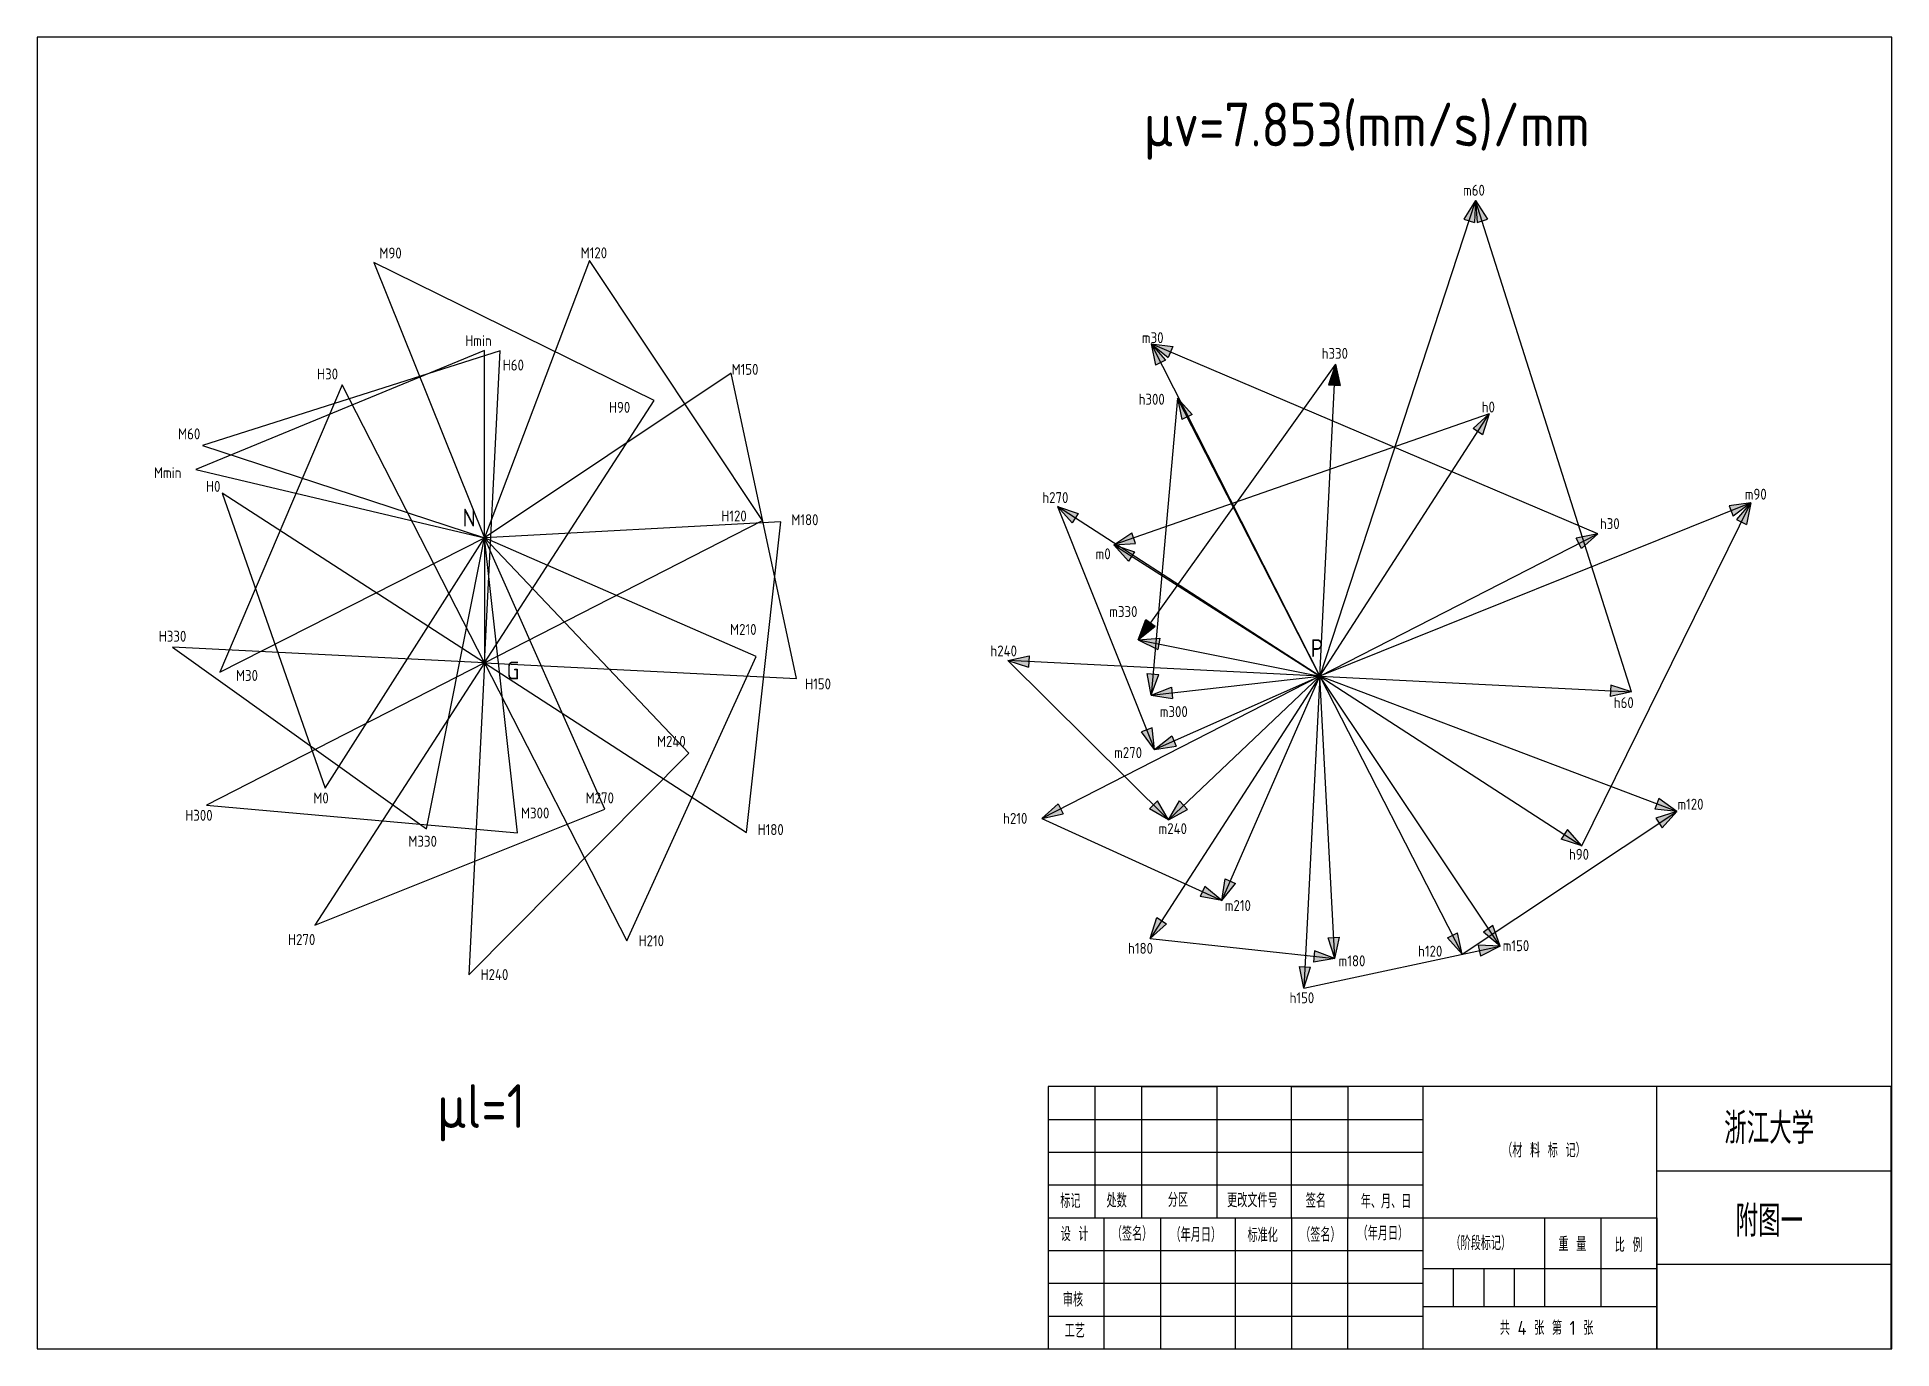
# Model space of a CAD drawing. Header units: millimetres. Extents: x 1811 to 2405, y 880 to 1300.
import ezdxf

# ---------------------------------------------------------------- set-up
doc = ezdxf.new("R2010")
doc.units = ezdxf.units.MM
doc.layers.get('0').update_dxf_attribs({"lineweight": 30})
doc.layers.add('细实线', color=7, linetype='Continuous')
doc.styles.add('GB', font='gbenor.shx', dxfattribs={"bigfont": 'gbcbig.shx'})
pattern_1 = [(0, (0, 0), (0, 6.985), [5.08, -1.905]), (90, (0, 0), (-6.985, 4e-16), [5.08, -1.905])]

msp = doc.modelspace()

# ---------------------------------------------------------------- hatches: boundary and pattern name
h = msp.add_hatch(color=256)
h.dxf.hatch_style = 1
h.paths.add_polyline_path([(2271.53, 1247.79), (2267.76, 1241.89), (2269.42, 1241.35)])
h.paths.add_polyline_path([(2271.53, 1247.79), (2269.42, 1241.35), (2271.12, 1240.8)])
h.paths.add_polyline_path([(2271.53, 1247.79), (2271.96, 1240.8), (2273.58, 1241.33)])
h.paths.add_polyline_path([(2275.9, 1179.53), (2270.68, 1174.86), (2272.23, 1173.85)])
h.paths.add_polyline_path([(2275.9, 1179.53), (2272.23, 1173.85), (2273.75, 1172.86)])
h.paths.add_polyline_path([(2305.71, 1140.13), (2303.75, 1139.73), (2304.6, 1138.05), (2306.12, 1138.83)])
h.paths.add_polyline_path([(2310.61, 1141.12), (2305.71, 1140.13), (2306.12, 1138.83)])
h.paths.add_polyline_path([(2310.61, 1141.12), (2306.12, 1138.83), (2306.57, 1137.44)])
h.paths.add_polyline_path([(2306.12, 1138.83), (2304.6, 1138.05), (2305.44, 1136.41), (2306.57, 1137.44)])
h.paths.add_polyline_path([(2359.61, 1150.99), (2352.67, 1150.12), (2353.33, 1148.46)])
h.paths.add_polyline_path([(2359.61, 1150.99), (2353.33, 1148.46), (2354, 1146.8)])
h.paths.add_polyline_path([(2359.61, 1150.99), (2355.01, 1145.71), (2356.62, 1144.92)])
h.paths.add_polyline_path([(2359.61, 1150.99), (2356.62, 1144.92), (2358.23, 1144.12)])
h.paths.add_polyline_path([(2271.53, 1247.79), (2273.58, 1241.33), (2275.32, 1241.9)])
h.paths.add_polyline_path([(2314.79, 1092.63), (2314.71, 1090.85), (2321.47, 1090.51)])
h.paths.add_polyline_path([(2321.47, 1090.51), (2314.71, 1090.85), (2314.62, 1089.06)])
h.paths.add_polyline_path([(2330.23, 1056.34), (2329.59, 1054.65), (2335.92, 1052.26)])
h.paths.add_polyline_path([(2329.59, 1054.65), (2328.95, 1052.95), (2335.92, 1052.26)])
h.paths.add_polyline_path([(2335.92, 1052.26), (2329.28, 1050.03), (2330.29, 1048.51)])
h.paths.add_polyline_path([(2335.92, 1052.26), (2330.29, 1048.51), (2331.3, 1047)])
h.paths.add_polyline_path([(2300.89, 1046.46), (2299.89, 1044.92), (2305.56, 1041.25)])
h.paths.add_polyline_path([(2299.89, 1044.92), (2298.89, 1043.36), (2305.56, 1041.25)])
h.paths.add_polyline_path([(2277.04, 1015.69), (2275.58, 1014.7), (2276.77, 1012.93), (2277.77, 1013.59)])
h.paths.add_polyline_path([(2275.58, 1014.7), (2274.02, 1013.63), (2275.68, 1012.21), (2276.77, 1012.93)])
h.paths.add_polyline_path([(2277.77, 1013.59), (2276.77, 1012.93), (2279.34, 1009.08)])
h.paths.add_polyline_path([(2276.77, 1012.93), (2275.68, 1012.21), (2279.34, 1009.08)])
h.paths.add_polyline_path([(2279.34, 1009.08), (2272.35, 1009.46), (2272.73, 1007.67)])
h.paths.add_polyline_path([(2279.34, 1009.08), (2272.73, 1007.67), (2273.11, 1005.88)])
h.paths.add_polyline_path([(2265.75, 1013.4), (2264.08, 1012.56), (2267.16, 1006.54)])
h.paths.add_polyline_path([(2264.08, 1012.56), (2262.5, 1011.77), (2267.16, 1006.54)])
h = msp.add_hatch(color=256)
h.dxf.hatch_style = 1
h.paths.add_polyline_path([(2174.51, 1201.04), (2167.57, 1201.96), (2173.78, 1199.32)])
h.paths.add_polyline_path([(2167.57, 1201.96), (2173.05, 1197.61), (2173.78, 1199.32)])
h.paths.add_polyline_path([(2167.57, 1201.96), (2170.63, 1195.93), (2172.21, 1196.73)])
h.paths.add_polyline_path([(2167.57, 1201.96), (2168.99, 1195.11), (2170.63, 1195.93)])
h.paths.add_polyline_path([(2176.88, 1183.61), (2176.02, 1184.57), (2179.11, 1178.55), (2179.38, 1178.69)])
h.paths.add_polyline_path([(2176.88, 1183.61), (2179.38, 1178.69), (2180.7, 1179.36)])
h.paths.add_polyline_path([(2176.02, 1184.57), (2177.47, 1177.72), (2179.11, 1178.55)])
h.paths.add_polyline_path([(2137.62, 1149.86), (2143.31, 1146.19), (2144.27, 1147.66)])
h.paths.add_polyline_path([(2137.62, 1149.86), (2142.3, 1144.66), (2143.31, 1146.19)])
h.paths.add_polyline_path([(2162.01, 1139.82), (2156.26, 1137.81), (2156.51, 1137.65), (2162.6, 1138.06)])
h.paths.add_polyline_path([(2162.01, 1139.82), (2161.45, 1141.46), (2156.11, 1137.91), (2156.26, 1137.81)])
h.paths.add_polyline_path([(2156.26, 1137.81), (2155.62, 1137.59), (2156.51, 1137.65)])
h.paths.add_polyline_path([(2156.11, 1137.91), (2155.62, 1137.59), (2156.26, 1137.81)])
h.paths.add_polyline_path([(2155.62, 1137.59), (2221.59, 1095.56), (2157.66, 1136.91)])
h.paths.add_polyline_path([(2155.62, 1137.59), (2160.33, 1132.41), (2161.33, 1133.95)], flags=17)
h.paths.add_polyline_path([(2157.66, 1136.91), (2161.6, 1134.36), (2162.26, 1135.37)], flags=17)
h.paths.add_polyline_path([(2157.66, 1136.91), (2155.62, 1137.59), (2161.33, 1133.95), (2161.6, 1134.36)], flags=17)
h.paths.add_polyline_path([(2161.6, 1134.36), (2161.33, 1133.95), (2170.99, 1127.8), (2171.03, 1128.26)], flags=17)
h.paths.add_polyline_path([(2171.03, 1128.26), (2170.99, 1127.8), (2175.95, 1124.63), (2176.17, 1124.93)], flags=17)
h.paths.add_polyline_path([(2176.17, 1124.93), (2175.95, 1124.63), (2221.59, 1095.56)])
h = msp.add_hatch()
h.set_pattern_fill('ANGLE', color=256)
h.set_pattern_definition(pattern_1)
h.paths.add_polyline_path([(1968.2, 1194.72), (1966.02, 1188.07), (1967.86, 1187.97)])
h.paths.add_polyline_path([(1968.2, 1194.72), (1967.86, 1187.97), (1969.68, 1187.87)])
h = msp.add_hatch()
h.set_pattern_fill('ANGLE', color=256)
h.set_pattern_definition(pattern_1)
h.paths.add_polyline_path([(1968.2, 1194.72), (1967.86, 1187.97), (1969.68, 1187.87)])
h.paths.add_polyline_path([(1968.2, 1194.72), (1966.02, 1188.07), (1967.86, 1187.97)])
h = msp.add_hatch()
h.set_pattern_fill('ANGLE', color=256)
h.set_pattern_definition(pattern_1)
h.paths.add_polyline_path([(1968.2, 1194.72), (1966.02, 1188.07), (1967.86, 1187.97)])
h.paths.add_polyline_path([(1968.2, 1194.72), (1967.86, 1187.97), (1969.68, 1187.87)])
h = msp.add_hatch(color=256)
h.dxf.hatch_style = 1
h.paths.add_polyline_path([(2226.3, 1188.68), (2228.11, 1188.59), (2226.64, 1195.43)])
h.paths.add_polyline_path([(2224.45, 1188.78), (2226.3, 1188.68), (2226.64, 1195.43)])
h = msp.add_hatch(color=256)
h.dxf.hatch_style = 1
h.paths.add_polyline_path([(2167.37, 1112.64), (2165.91, 1113.69), (2163.43, 1107.14)])
h.paths.add_polyline_path([(2168.84, 1111.58), (2167.37, 1112.64), (2163.43, 1107.14)])
h = msp.add_hatch(color=256)
h.dxf.hatch_style = 1
h.paths.add_polyline_path([(2169.19, 1107.57), (2163.43, 1107.14), (2169.05, 1106.02)])
h.paths.add_polyline_path([(2170.41, 1107.66), (2169.19, 1107.57), (2169.05, 1106.02), (2170.06, 1105.82)])
h.paths.add_polyline_path([(2170.06, 1105.82), (2169.05, 1106.02), (2168.92, 1104.5), (2169.74, 1104.1)])
h.paths.add_polyline_path([(2169.05, 1106.02), (2163.43, 1107.14), (2168.92, 1104.5)])
h.paths.add_polyline_path([(2170.04, 1096.05), (2168.18, 1096.22), (2167.59, 1089.49)])
h.paths.add_polyline_path([(2168.18, 1096.22), (2166.38, 1096.39), (2167.59, 1089.49)])
h.paths.add_polyline_path([(2174.11, 1092.03), (2167.59, 1089.49), (2174.3, 1090.25)])
h.paths.add_polyline_path([(2174.3, 1090.25), (2167.59, 1089.49), (2174.49, 1088.36)])
h.paths.add_polyline_path([(2128.56, 1102.07), (2121.72, 1100.6), (2128.47, 1100.26)])
h.paths.add_polyline_path([(2128.47, 1100.26), (2121.72, 1100.6), (2128.37, 1098.43)])
h.paths.add_polyline_path([(2174.91, 1074.84), (2174.21, 1076.45), (2168.73, 1072.09)])
h.paths.add_polyline_path([(2175.65, 1073.15), (2174.91, 1074.84), (2168.73, 1072.09)])
h.paths.add_polyline_path([(2167.93, 1079.05), (2166.22, 1078.36), (2168.73, 1072.09)])
h.paths.add_polyline_path([(2166.22, 1078.36), (2164.51, 1077.67), (2168.73, 1072.09)])
h.paths.add_polyline_path([(2178.03, 1054.21), (2176.71, 1055.58), (2173.14, 1049.56)])
h.paths.add_polyline_path([(2179.29, 1052.9), (2178.03, 1054.21), (2173.14, 1049.56)])
h.paths.add_polyline_path([(2169.68, 1055.65), (2168.35, 1054.32), (2173.14, 1049.56)])
h.paths.add_polyline_path([(2168.35, 1054.32), (2167.07, 1053.05), (2173.14, 1049.56)])
h.paths.add_polyline_path([(2137.8, 1054.65), (2132.58, 1049.99), (2138.6, 1053.07)])
h.paths.add_polyline_path([(2138.6, 1053.07), (2132.58, 1049.99), (2139.43, 1051.43)])
h.paths.add_polyline_path([(2194.65, 1029.12), (2192.91, 1029.9), (2190.21, 1023.71)])
h.paths.add_polyline_path([(2192.91, 1029.9), (2191.29, 1030.62), (2190.21, 1023.71)])
h.paths.add_polyline_path([(2184.83, 1028.18), (2184.05, 1026.52), (2190.21, 1023.71)])
h.paths.add_polyline_path([(2184.05, 1026.52), (2183.32, 1024.96), (2190.21, 1023.71)])
h.paths.add_polyline_path([(2170.95, 1017.25), (2169.42, 1018.25), (2167.29, 1011.58)])
h.paths.add_polyline_path([(2216.89, 1002.45), (2215.15, 1002.54), (2216.55, 995.68)])
h.paths.add_polyline_path([(2218.65, 1002.36), (2216.89, 1002.45), (2216.55, 995.68)])
h.paths.add_polyline_path([(2226.46, 1005.1), (2219.73, 1005.84), (2219.55, 1003.97)])
h.paths.add_polyline_path([(2219.9, 1007.56), (2219.73, 1005.84), (2226.46, 1005.1)])
h.paths.add_polyline_path([(2226.09, 1011.86), (2224.3, 1011.76), (2226.46, 1005.1)])
h.paths.add_polyline_path([(2227.89, 1011.95), (2226.09, 1011.86), (2226.46, 1005.1)])
h.paths.add_polyline_path([(2172.52, 1016.23), (2170.95, 1017.25), (2167.29, 1011.58)])

# ---------------------------------------------------------------- linework, layer by layer
for p, q in [((2404.83, 1300.15), (1810.83, 1300.15)), ((1810.83, 1300.15), (1810.83, 880.15)), ((2404.83, 880.15), (2404.83, 1300.15)), ((2271.53, 1247.79), (2267.76, 1241.89)), ((2271.53, 1247.79), (2271.12, 1240.8)), ((2271.53, 1247.79), (2275.32, 1241.9)), ((2271.53, 1247.79), (2271.96, 1240.8)), ((2267.76, 1241.89), (2271.12, 1240.8)), ((2271.96, 1240.8), (2275.32, 1241.9)), ((2167.57, 1201.96), (2174.51, 1201.04)), ((2167.57, 1201.96), (2173.05, 1197.61)), ((2167.57, 1201.96), (2172.21, 1196.73)), ((2167.57, 1201.96), (2168.99, 1195.11)), ((2174.51, 1201.04), (2173.05, 1197.61)), ((1954.1, 1199.82), (1861.66, 1161.7)), ((1954.1, 1139.82), (1954.1, 1199.82)), ((2172.21, 1196.73), (2168.99, 1195.11)), ((2226.64, 1195.43), (2224.45, 1188.78)), ((2226.64, 1195.43), (2228.11, 1188.59)), ((2224.45, 1188.78), (2228.11, 1188.59)), ((2176.02, 1184.57), (2180.7, 1179.36)), ((2176.02, 1184.57), (2177.47, 1177.72)), ((2180.7, 1179.36), (2177.47, 1177.72)), ((2275.9, 1179.53), (2270.68, 1174.86)), ((2275.9, 1179.53), (2273.75, 1172.86)), ((2273.75, 1172.86), (2270.68, 1174.86)), ((1861.66, 1161.7), (1954.1, 1139.82)), ((2137.62, 1149.86), (2144.27, 1147.66)), ((2137.62, 1149.86), (2142.3, 1144.66)), ((2144.27, 1147.66), (2142.3, 1144.66)), ((2359.61, 1150.99), (2352.67, 1150.12)), ((2352.67, 1150.12), (2354, 1146.8)), ((2359.61, 1150.99), (2354, 1146.8)), ((2359.61, 1150.99), (2355.01, 1145.71)), ((2359.61, 1150.99), (2358.23, 1144.12)), ((2155.62, 1137.59), (2161.45, 1141.46)), ((2162.6, 1138.06), (2161.45, 1141.46)), ((2310.61, 1141.12), (2303.75, 1139.73)), ((2310.61, 1141.12), (2305.44, 1136.41)), ((2355.01, 1145.71), (2358.23, 1144.12)), ((2155.62, 1137.59), (2162.6, 1138.06)), ((2155.62, 1137.59), (2162.26, 1135.37)), ((2155.62, 1137.59), (2160.33, 1132.41)), ((2162.26, 1135.37), (2160.33, 1132.41)), ((2305.44, 1136.41), (2303.75, 1139.73)), ((2163.43, 1107.14), (2165.91, 1113.69)), ((2163.43, 1107.14), (2168.84, 1111.58)), ((2165.91, 1113.69), (2168.84, 1111.58)), ((2163.43, 1107.14), (2170.41, 1107.66)), ((2163.43, 1107.14), (2169.74, 1104.1)), ((2170.41, 1107.66), (2169.74, 1104.1)), ((2121.72, 1100.6), (2128.56, 1102.07)), ((2121.72, 1100.6), (2128.37, 1098.43)), ((2128.56, 1102.07), (2128.37, 1098.43)), ((2167.59, 1089.49), (2166.38, 1096.39)), ((2166.38, 1096.39), (2170.04, 1096.05)), ((2167.59, 1089.49), (2170.04, 1096.05)), ((2167.59, 1089.49), (2174.11, 1092.03)), ((2167.59, 1089.49), (2174.49, 1088.36)), ((2174.11, 1092.03), (2174.49, 1088.36)), ((2314.79, 1092.63), (2314.62, 1089.06)), ((2321.47, 1090.51), (2314.62, 1089.06)), ((2321.47, 1090.51), (2314.79, 1092.63)), ((2167.93, 1079.05), (2164.51, 1077.67)), ((2168.73, 1072.09), (2164.51, 1077.67)), ((2168.73, 1072.09), (2167.93, 1079.05)), ((2168.73, 1072.09), (2174.21, 1076.45)), ((2174.21, 1076.45), (2175.65, 1073.15)), ((2168.73, 1072.09), (2175.65, 1073.15)), ((2132.58, 1049.99), (2137.8, 1054.65)), ((2132.58, 1049.99), (2139.43, 1051.43)), ((2137.8, 1054.65), (2139.43, 1051.43)), ((2169.68, 1055.65), (2167.07, 1053.05)), ((2173.14, 1049.56), (2167.07, 1053.05)), ((2173.14, 1049.56), (2169.68, 1055.65)), ((2173.14, 1049.56), (2176.71, 1055.58)), ((2173.14, 1049.56), (2179.29, 1052.9)), ((2176.71, 1055.58), (2179.29, 1052.9)), ((2330.23, 1056.34), (2328.95, 1052.95)), ((2335.92, 1052.26), (2328.95, 1052.95)), ((2335.92, 1052.26), (2329.28, 1050.03)), ((2335.92, 1052.26), (2330.23, 1056.34)), ((2335.92, 1052.26), (2331.3, 1047)), ((2300.89, 1046.46), (2298.89, 1043.36)), ((2305.56, 1041.25), (2300.89, 1046.46)), ((2329.28, 1050.03), (2331.3, 1047)), ((2305.56, 1041.25), (2298.89, 1043.36)), ((2184.83, 1028.18), (2183.32, 1024.96)), ((2190.21, 1023.71), (2184.83, 1028.18)), ((2190.21, 1023.71), (2191.29, 1030.62)), ((2190.21, 1023.71), (2194.65, 1029.12)), ((2191.29, 1030.62), (2194.65, 1029.12)), ((2190.21, 1023.71), (2183.32, 1024.96)), ((2167.29, 1011.58), (2169.42, 1018.25)), ((2167.29, 1011.58), (2172.52, 1016.23)), ((2169.42, 1018.25), (2172.52, 1016.23)), ((2224.3, 1011.76), (2227.89, 1011.95)), ((2226.46, 1005.1), (2224.3, 1011.76)), ((2226.46, 1005.1), (2227.89, 1011.95)), ((2262.5, 1011.77), (2265.75, 1013.4)), ((2267.16, 1006.54), (2262.5, 1011.77)), ((2267.16, 1006.54), (2265.75, 1013.4)), ((2277.04, 1015.69), (2274.02, 1013.63)), ((2279.34, 1009.08), (2274.02, 1013.63)), ((2279.34, 1009.08), (2277.04, 1015.69)), ((2219.9, 1007.56), (2219.55, 1003.97)), ((2226.46, 1005.1), (2219.55, 1003.97)), ((2226.46, 1005.1), (2219.9, 1007.56)), ((2279.34, 1009.08), (2272.35, 1009.46)), ((2272.35, 1009.46), (2273.11, 1005.88)), ((2279.34, 1009.08), (2273.11, 1005.88)), ((2216.55, 995.68), (2215.15, 1002.54)), ((2215.15, 1002.54), (2218.65, 1002.36)), ((2216.55, 995.68), (2218.65, 1002.36)), ((2134.6, 964.15), (2134.6, 880.15)), ((2404.6, 964.15), (2134.6, 964.15)), ((2149.6, 964.15), (2149.6, 922.15)), ((2164.6, 922.15), (2164.6, 964.15)), ((2188.6, 964.15), (2188.6, 922.15)), ((2212.6, 922.15), (2212.6, 964.15)), ((2230.6, 964.15), (2230.6, 922.15)), ((2254.6, 964.15), (2254.6, 880.15)), ((2329.6, 880.15), (2329.6, 964.15)), ((2134.6, 953.65), (2254.6, 953.65)), ((2134.6, 943.15), (2254.6, 943.15)), ((2134.6, 932.65), (2254.6, 932.65)), ((2329.6, 937.15), (2404.6, 937.15)), ((2134.6, 922.15), (2254.6, 922.15)), ((2152.6, 880.15), (2152.6, 922.15)), ((2170.6, 922.15), (2170.6, 880.15)), ((2194.6, 880.15), (2194.6, 922.15)), ((2212.6, 922.15), (2212.6, 880.15)), ((2230.6, 880.15), (2230.6, 922.15)), ((2254.6, 922.15), (2329.6, 922.15)), ((2293.6, 922.15), (2293.6, 893.65)), ((2311.6, 922.15), (2311.6, 893.65)), ((2134.6, 911.65), (2254.6, 911.65)), ((2329.6, 905.8), (2254.6, 905.8)), ((2264.35, 905.8), (2264.35, 893.65)), ((2274.1, 905.8), (2274.1, 893.65)), ((2283.85, 905.8), (2283.85, 893.65)), ((2404.6, 907.15), (2329.6, 907.15)), ((2134.6, 901.15), (2254.6, 901.15)), ((2329.6, 893.65), (2254.6, 893.65)), ((2134.6, 890.65), (2254.6, 890.65)), ((1810.83, 880.15), (2404.83, 880.15))]:
    msp.add_line(p, q)
at = {"lineweight": 30}
for p, q in [((2271.53, 1247.79), (2221.59, 1095.56)), ((2321.47, 1090.51), (2271.53, 1247.79)), ((2008.41, 1183.79), (1918.7, 1227.98)), ((1918.7, 1227.98), (1954.1, 1139.82)), ((1987.75, 1228.67), (1954.1, 1139.82)), ((2043.12, 1145.39), (1987.75, 1228.67)), ((2310.61, 1141.12), (2167.57, 1201.96)), ((2167.57, 1201.96), (2221.59, 1095.56)), ((1959.15, 1199.7), (1863.84, 1169.43)), ((1954.1, 1099.82), (1959.15, 1199.7)), ((2226.64, 1195.43), (2163.43, 1107.14)), ((2221.59, 1095.56), (2226.64, 1195.43)), ((1908.54, 1188.84), (1869.4, 1096.82)), ((1954.1, 1099.82), (1908.54, 1188.84)), ((2053.98, 1094.78), (2033.11, 1192.58)), ((1954.1, 1099.82), (2008.41, 1183.79)), ((2176.02, 1184.57), (2167.59, 1089.49)), ((2221.59, 1095.56), (2176.02, 1184.57)), ((2275.9, 1179.53), (2155.62, 1137.59)), ((2221.59, 1095.56), (2275.9, 1179.53)), ((2221.59, 1095.56), (2275.9, 1179.53)), ((1863.84, 1169.43), (1954.1, 1139.82)), ((1954.1, 1099.82), (1870.13, 1154.13)), ((1954.1, 1099.82), (1870.13, 1154.13)), ((1870.13, 1154.13), (1903.06, 1059.7)), ((2221.59, 1095.56), (2137.62, 1149.86)), ((2137.62, 1149.86), (2168.73, 1072.09)), ((2359.61, 1150.99), (2221.59, 1095.56)), ((2305.56, 1041.25), (2359.61, 1150.99)), ((1954.1, 1099.82), (2043.12, 1145.39)), ((2048.97, 1144.92), (1954.1, 1139.82)), ((2038.07, 1045.52), (2048.97, 1144.92)), ((2221.59, 1095.56), (2310.61, 1141.12)), ((1869.4, 1096.82), (1954.1, 1139.82)), ((1903.06, 1059.7), (1954.1, 1139.82)), ((1935.54, 1046.65), (1954.1, 1139.82)), ((1954.1, 1139.82), (1954.1, 1099.82)), ((1964.7, 1045.42), (1954.1, 1139.82)), ((1992.64, 1052.99), (1954.1, 1139.82)), ((2019.51, 1070.92), (1954.1, 1139.82)), ((2041.16, 1101.8), (1954.1, 1139.82)), ((2155.62, 1137.59), (2221.59, 1095.56)), ((1954.1, 1099.82), (1854.23, 1104.87)), ((1854.23, 1104.87), (1935.54, 1046.65)), ((2163.43, 1107.14), (2221.59, 1095.56)), ((1954.1, 1099.82), (1865.09, 1054.26)), ((1954.1, 1099.82), (1899.8, 1015.86)), ((1954.1, 1099.82), (1949.06, 999.95)), ((1954.1, 1099.82), (1999.67, 1010.81)), ((1954.1, 1099.82), (2038.07, 1045.52)), ((1954.1, 1099.82), (2053.98, 1094.78)), ((1999.67, 1010.81), (2041.16, 1101.8)), ((2221.59, 1095.56), (2121.72, 1100.6)), ((2121.72, 1100.6), (2173.14, 1049.56)), ((2221.59, 1095.56), (2132.58, 1049.99)), ((2221.59, 1095.56), (2167.29, 1011.58)), ((2167.59, 1089.49), (2221.59, 1095.56)), ((2168.73, 1072.09), (2221.59, 1095.56)), ((2173.14, 1049.56), (2221.59, 1095.56)), ((2190.21, 1023.71), (2221.59, 1095.56)), ((2221.59, 1095.56), (2216.55, 995.68)), ((2221.59, 1095.56), (2267.16, 1006.54)), ((2221.59, 1095.56), (2305.56, 1041.25)), ((2221.59, 1095.56), (2321.47, 1090.51)), ((2226.46, 1005.1), (2221.59, 1095.56)), ((2335.92, 1052.26), (2221.59, 1095.56)), ((1949.06, 999.95), (2019.51, 1070.92)), ((1865.09, 1054.26), (1964.7, 1045.42)), ((1899.8, 1015.86), (1992.64, 1052.99)), ((2267.16, 1006.54), (2335.92, 1052.26)), ((2132.58, 1049.99), (2190.21, 1023.71)), ((2167.29, 1011.58), (2226.46, 1005.1)), ((2216.55, 995.68), (2279.34, 1009.08))]:
    msp.add_line(p, q, dxfattribs=at)
at = {"color": 0, "lineweight": 30}
for p, q in [((2033.11, 1192.58), (1954.1, 1139.82)), ((2279.34, 1009.08), (2221.59, 1095.56))]:
    msp.add_line(p, q, dxfattribs=at)
at = {"layer": '细实线'}
for p, q in [((2164.6, 964.15), (2188.6, 964.15)), ((2212.6, 964.15), (2230.6, 964.15)), ((2404.6, 880.15), (2404.6, 964.15)), ((2329.6, 907.15), (2329.6, 937.15)), ((2149.6, 922.15), (2164.6, 922.15)), ((2152.6, 922.15), (2170.6, 922.15)), ((2188.6, 922.15), (2212.6, 922.15)), ((2194.6, 922.15), (2212.6, 922.15)), ((2329.6, 922.15), (2329.6, 880.15)), ((2134.6, 880.15), (2404.6, 880.15)), ((2170.6, 880.15), (2194.6, 880.15)), ((2212.6, 880.15), (2230.6, 880.15))]:
    msp.add_line(p, q, dxfattribs=at)

# ---------------------------------------------------------------- texts
at = {"style": 'GB'}
for s, p in [('μv=7.853(mm/s)/mm', (2165.23, 1265.17)), ('μl=1', (1938.87, 950.9))]:
    msp.add_text(s, height=14, dxfattribs=at).set_placement(p)
at = {"layer": '细实线', "style": 'GB'}
for s, height, p in [('m60', 3.5, (2267.47, 1249.38)), ('M90', 3.5, (1920.45, 1229.25)), ('M120', 3.5, (1984.9, 1229.33)), ('Hmin', 3.5, (1947.93, 1201.21)), ('m30', 3.5, (2164.63, 1202.16)), ('h330', 3.5, (2222.2, 1197.14)), ('H30', 3.5, (1900.5, 1190.54)), ('H60', 3.5, (1959.96, 1193.39)), ('M150', 3.5, (2033.23, 1192.02)), ('H90', 3.5, (1993.96, 1179.87)), ('h300', 3.5, (2163.58, 1182.46)), ('h0', 3.5, (2273.46, 1179.95)), ('M60', 3.5, (1855.98, 1171.37)), ('Mmin', 3.5, (1848.23, 1158.94)), ('H0', 3.5, (1864.93, 1154.55)), ('h270', 3.5, (2132.74, 1150.97)), ('m90', 3.5, (2357.69, 1152.06)), ('N', 5.7, (1947.11, 1143.44)), ('H120', 3.5, (2029.94, 1145.07)), ('M180', 3.5, (2052.37, 1143.87)), ('h30', 3.5, (2311.31, 1142.63)), ('m0', 3.5, (2149.81, 1132.96)), ('m330', 3.5, (2154.18, 1114.48)), ('M210', 3.5, (2032.75, 1108.75)), ('H330', 3.5, (1849.8, 1106.58)), ('h240', 3.5, (2116.12, 1101.87)), ('G', 5.7, (1961.19, 1094.49)), ('M30', 3.5, (1874.52, 1094.02)), ('H150', 3.5, (2056.79, 1091.31)), ('h60', 3.5, (2315.76, 1085.32)), ('m300', 3.5, (2170.35, 1082.45)), ('M240', 3.5, (2009.34, 1072.91)), ('m270', 3.5, (2155.73, 1069.33)), ('M0', 3.5, (1899.28, 1054.78)), ('M270', 3.5, (1986.49, 1054.82)), ('H300', 3.5, (1858.27, 1049.25)), ('M300', 3.5, (1965.79, 1049.98)), ('h210', 3.5, (2120.19, 1048.25)), ('m120', 3.5, (2336.12, 1052.8)), ('H180', 3.5, (2041.57, 1044.68)), ('m240', 3.5, (2169.95, 1044.97)), ('M330', 3.5, (1929.74, 1040.94)), ('h90', 3.5, (2301.39, 1036.77)), ('m210', 3.5, (2191.17, 1020.35)), ('H270', 3.5, (1891.18, 1009.47)), ('H210', 3.5, (2003.45, 1009.07)), ('h180', 3.5, (2160.21, 1006.66)), ('m150', 3.5, (2280.17, 1007.49)), ('m180', 3.5, (2227.63, 1002.64)), ('h120', 3.5, (2253.08, 1005.75)), ('H240', 3.5, (1952.84, 998.25)), ('h150', 3.5, (2211.92, 990.81)), ('浙江大学', 10, (2351.12, 945.77)), ('（材 料 标 记）', 4.5, (2280.03, 941.48)), ('标记', 4.5, (2138.52, 925.26)), ('处数', 4.5, (2153.31, 925.38)), ('分区', 4.5, (2172.96, 925.6)), ('更改文件号', 4.5, (2191.93, 925.49)), ('签名', 4.5, (2217.12, 925.38)), ('年、月、日', 4.5, (2234.73, 925.15)), ('附图一', 10, (2354.78, 916.1)), ('设 计', 4.5, (2138.63, 914.66)), ('（签名）', 4.5, (2155.01, 914.77)), ('（年月日）', 4.5, (2173.81, 914.45)), ('标准化', 4.5, (2198.46, 914.34)), ('（签名）', 4.5, (2215.33, 914.45)), ('（年月日）', 4.5, (2233.71, 914.91)), ('（阶段标记）', 4.5, (2263.45, 911.77)), ('重 量', 4.5, (2298.05, 911.48)), ('比 例', 4.5, (2316.06, 911.19)), ('审核', 4.5, (2139.34, 893.67)), ('工艺', 4.5, (2139.91, 883.74)), ('共 4 张 第 1 张', 4.5, (2279.27, 884.62))]:
    msp.add_text(s, height=height, dxfattribs=at).set_placement(p)
msp.add_text('P', height=5.7, rotation=0, dxfattribs=at).set_placement((2218.7, 1101.67))

doc.saveas('drawing.dxf')
